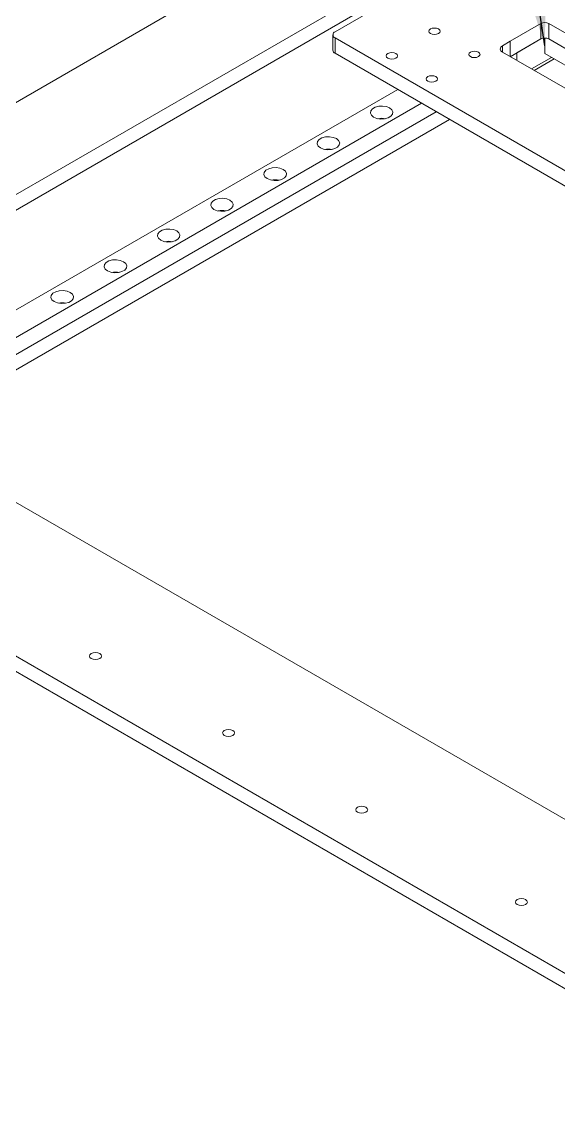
# Model space of a CAD drawing. Header units: millimetres. Extents: x 15 to 415, y 5 to 292.
# Drawn here: x 87.7 to 116.2, y 121.6 to 180.1 of the extents above; entities that cross this region are included whole.
import ezdxf

# ---------------------------------------------------------------- set-up
doc = ezdxf.new("R2010")
doc.units = ezdxf.units.MM
doc.dimstyles.new('SLDDIMSTYLE0', dxfattribs={"dimtxt": 0.18, "dimasz": 3.302, "dimexe": 0, "dimexo": 0.0625, "dimgap": 0, "dimtad": 0, "dimtih": 1, "dimtoh": 1, "dimdec": 0, "dimrnd": 1e-09, "dimzin": 0, "dimdsep": 46, "dimtxsty": 'Standard', "dimsah": 1, "dimcen": 0.09, "dimadec": 0, "dimazin": 0, "dimtfac": 3.302, "dimtdec": 0, "dimtofl": 0, "dimtmove": 0, "dimatfit": 3, "dimfxl": 1, "dimfrac": 2, "dimtolj": 1, "dimtzin": 0, "dimarcsym": 0})

msp = doc.modelspace()

# ---------------------------------------------------------------- linework, layer by layer
at = {"color": 7, "linetype": 'Continuous', "lineweight": 15}
for p, q in [((134.049, 202.8), (64.752, 162.796)), ((109.224, 183.57), (73.945, 163.204)), ((109.053, 182.655), (73.945, 162.388)), ((109.111, 182.362), (104.354, 179.616)), ((113.662, 179.111), (115.288, 180.05)), ((115.288, 179.233), (115.288, 180.05)), ((115.712, 180.05), (141.231, 165.318)), ((115.712, 180.05), (115.712, 179.233)), ((104.237, 179.453), (104.237, 178.636)), ((104.354, 179.289), (163.468, 145.164)), ((104.354, 179.289), (104.354, 178.473)), ((113.662, 178.294), (115.288, 179.233)), ((114.015, 178.499), (115.288, 179.233)), ((115.5, 178.458), (115.5, 179.284)), ((115.712, 179.233), (141.231, 164.502)), ((113.239, 178.861), (113.662, 179.111)), ((104.354, 178.473), (163.468, 144.347)), ((162.164, 150.295), (113.242, 178.537)), ((114.015, 178.09), (114.015, 178.499)), ((114.793, 177.641), (115.854, 178.253)), ((114.935, 177.56), (115.995, 178.172)), ((115.5, 178.458), (141.231, 163.604)), ((78.541, 159.734), (107.678, 176.554)), ((79.814, 158.999), (108.95, 175.82)), ((80.592, 158.55), (109.728, 175.37)), ((81.299, 158.142), (110.436, 174.962)), ((73.945, 162.388), (127.66, 131.379)), ((64.752, 159.53), (129.099, 122.384)), ((64.752, 158.714), (129.099, 121.567)), ((124.715, 124.098), (69.561, 155.938)), ((128.039, 122.179), (72.884, 154.019))]:
    msp.add_line(p, q, dxfattribs=at)
at = {"color": 8, "linetype": 'Continuous', "lineweight": 15}
for p, q in [((113.239, 178.861), (113.239, 178.539)), ((113.662, 179.111), (113.662, 178.295))]:
    msp.add_line(p, q, dxfattribs=at)
at = {"color": 7, "linetype": 'Continuous', "lineweight": 15, "flags": 128}
for points in [[(109.843, 179.519), (109.908, 179.575), (109.931, 179.642), (109.908, 179.708), (109.843, 179.764), (109.746, 179.802), (109.631, 179.815), (109.516, 179.802), (109.419, 179.764), (109.354, 179.708), (109.331, 179.642), (109.354, 179.575), (109.419, 179.519), (109.516, 179.482), (109.631, 179.468), (109.746, 179.482), (109.843, 179.519)], [(107.156, 178.458), (107.091, 178.402), (107.068, 178.335), (107.091, 178.269), (107.156, 178.213), (107.254, 178.175), (107.368, 178.162), (107.483, 178.175), (107.58, 178.213), (107.645, 178.269), (107.668, 178.335), (107.645, 178.402), (107.58, 178.458), (107.483, 178.495), (107.368, 178.509), (107.254, 178.495), (107.156, 178.458)], [(111.965, 178.295), (112.03, 178.351), (112.052, 178.417), (112.03, 178.483), (111.965, 178.539), (111.867, 178.577), (111.752, 178.59), (111.638, 178.577), (111.54, 178.539), (111.475, 178.483), (111.452, 178.417), (111.475, 178.351), (111.54, 178.295), (111.638, 178.257), (111.752, 178.244), (111.867, 178.257), (111.965, 178.295)], [(109.278, 177.233), (109.212, 177.177), (109.19, 177.111), (109.212, 177.044), (109.278, 176.988), (109.375, 176.951), (109.49, 176.938), (109.604, 176.951), (109.702, 176.988), (109.767, 177.044), (109.79, 177.111), (109.767, 177.177), (109.702, 177.233), (109.604, 177.271), (109.49, 177.284), (109.375, 177.271), (109.278, 177.233)], [(106.401, 175.083), (106.572, 175.014), (106.773, 174.982), (106.981, 174.993), (107.169, 175.044), (107.317, 175.129), (107.405, 175.238), (107.423, 175.358), (107.369, 175.474), (107.25, 175.572), (107.079, 175.641), (106.878, 175.673), (106.67, 175.662), (106.481, 175.611), (106.334, 175.526), (106.246, 175.417), (106.228, 175.297), (106.282, 175.181), (106.401, 175.083)], [(103.573, 173.45), (103.743, 173.381), (103.945, 173.35), (104.152, 173.36), (104.341, 173.411), (104.488, 173.496), (104.576, 173.605), (104.595, 173.725), (104.541, 173.841), (104.421, 173.94), (104.25, 174.009), (104.049, 174.04), (103.842, 174.029), (103.653, 173.978), (103.505, 173.893), (103.417, 173.784), (103.399, 173.664), (103.453, 173.548), (103.573, 173.45)], [(100.744, 171.817), (100.915, 171.748), (101.116, 171.717), (101.324, 171.727), (101.513, 171.778), (101.66, 171.863), (101.748, 171.972), (101.766, 172.092), (101.712, 172.208), (101.593, 172.307), (101.422, 172.376), (101.221, 172.407), (101.013, 172.396), (100.824, 172.346), (100.677, 172.261), (100.589, 172.151), (100.571, 172.032), (100.625, 171.915), (100.744, 171.817)], [(97.916, 170.184), (98.086, 170.115), (98.288, 170.084), (98.495, 170.094), (98.684, 170.145), (98.832, 170.23), (98.92, 170.339), (98.938, 170.459), (98.884, 170.575), (98.764, 170.674), (98.594, 170.743), (98.392, 170.774), (98.185, 170.764), (97.996, 170.713), (97.849, 170.628), (97.76, 170.519), (97.742, 170.399), (97.796, 170.283), (97.916, 170.184)], [(95.087, 168.551), (95.258, 168.482), (95.459, 168.451), (95.667, 168.462), (95.856, 168.512), (96.003, 168.598), (96.091, 168.707), (96.109, 168.826), (96.055, 168.943), (95.936, 169.041), (95.765, 169.11), (95.564, 169.141), (95.356, 169.131), (95.167, 169.08), (95.02, 168.995), (94.932, 168.886), (94.914, 168.766), (94.968, 168.65), (95.087, 168.551)], [(92.259, 166.918), (92.43, 166.849), (92.631, 166.818), (92.838, 166.829), (93.027, 166.88), (93.175, 166.965), (93.263, 167.074), (93.281, 167.194), (93.227, 167.31), (93.107, 167.408), (92.937, 167.477), (92.735, 167.508), (92.528, 167.498), (92.339, 167.447), (92.192, 167.362), (92.104, 167.253), (92.085, 167.133), (92.139, 167.017), (92.259, 166.918)], [(89.43, 165.286), (89.601, 165.217), (89.802, 165.186), (90.01, 165.196), (90.199, 165.247), (90.346, 165.332), (90.434, 165.441), (90.452, 165.561), (90.399, 165.677), (90.279, 165.776), (90.108, 165.845), (89.907, 165.876), (89.699, 165.865), (89.511, 165.814), (89.363, 165.729), (89.275, 165.62), (89.257, 165.5), (89.311, 165.384), (89.43, 165.286)], [(91.849, 146.337), (91.918, 146.397), (91.943, 146.468), (91.918, 146.538), (91.849, 146.598), (91.745, 146.638), (91.623, 146.652), (91.5, 146.638), (91.396, 146.598), (91.327, 146.538), (91.303, 146.468), (91.327, 146.397), (91.396, 146.337), (91.5, 146.297), (91.623, 146.283), (91.745, 146.297), (91.849, 146.337)], [(98.92, 142.255), (98.989, 142.315), (99.014, 142.386), (98.989, 142.456), (98.92, 142.516), (98.816, 142.556), (98.694, 142.57), (98.571, 142.556), (98.467, 142.516), (98.398, 142.456), (98.374, 142.386), (98.398, 142.315), (98.467, 142.255), (98.571, 142.215), (98.694, 142.201), (98.816, 142.215), (98.92, 142.255)], [(105.538, 138.434), (105.469, 138.374), (105.445, 138.304), (105.469, 138.233), (105.538, 138.173), (105.642, 138.133), (105.765, 138.119), (105.887, 138.133), (105.991, 138.173), (106.06, 138.233), (106.085, 138.304), (106.06, 138.374), (105.991, 138.434), (105.887, 138.474), (105.765, 138.488), (105.642, 138.474), (105.538, 138.434)], [(114.024, 133.536), (113.954, 133.476), (113.93, 133.405), (113.954, 133.334), (114.024, 133.275), (114.127, 133.235), (114.25, 133.22), (114.372, 133.235), (114.476, 133.275), (114.546, 133.334), (114.57, 133.405), (114.546, 133.476), (114.476, 133.536), (114.372, 133.576), (114.25, 133.59), (114.127, 133.576), (114.024, 133.536)]]:
    msp.add_lwpolyline(points, dxfattribs=at)
at = {"color": 7, "linetype": 'Continuous', "lineweight": 15}
for centre, radius, start, end in [((115.5, 179.64), 0.461, 62.60967, 117.39033), ((104.416, 179.453), 0.175, 110.78342, 249.21658), ((115.5, 178.824), 0.461, 62.60967, 117.39033), ((104.437, 178.656), 0.201, 185.6948, 245.62534), ((113.304, 178.7), 0.174, 111.75577, 249.37008), ((106.825, 174.008), 1.013, 78.62977, 101.37023), ((103.997, 172.375), 1.013, 78.62977, 101.37023), ((101.168, 170.742), 1.013, 78.62977, 101.37023), ((98.34, 169.109), 1.013, 78.62977, 101.37023), ((95.512, 167.476), 1.013, 78.62977, 101.37023), ((92.683, 165.844), 1.013, 78.62977, 101.37023), ((89.855, 164.211), 1.013, 78.62977, 101.37023)]:
    msp.add_arc(centre, radius, start, end, dxfattribs=at)

# ---------------------------------------------------------------- leaders
at = {"color": 7, "linetype": 'Continuous', "lineweight": 0}
msp.add_leader([(115.5, 178.871), (109.278, 220.033)], dimstyle='SLDDIMSTYLE0', dxfattribs=at)

doc.saveas('drawing.dxf')
